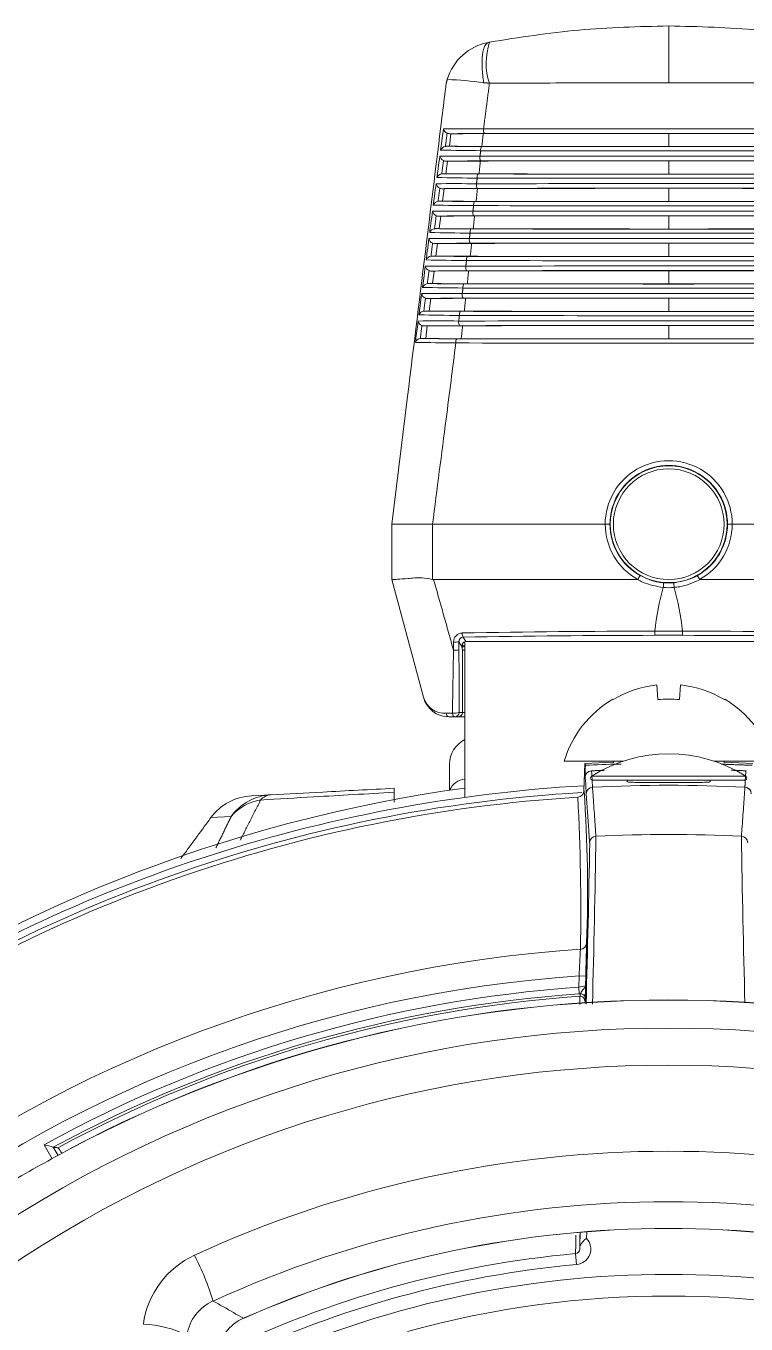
# Model space of a CAD drawing. Extents: x 8 to 113, y 2 to 87.
# Drawn here: x 105.522 to 107.147, y 38.972 to 41.903 of the extents above; entities that cross this region are included whole.
import ezdxf

# ---------------------------------------------------------------- set-up
doc = ezdxf.new("R2010")
doc.units = 0
doc.header["$MEASUREMENT"] = 0
doc.layers.add('OBJECT', color=7, linetype='CONTINUOUS')

msp = doc.modelspace()

# ---------------------------------------------------------------- linework, layer by layer
at = {"layer": 'OBJECT', "linetype": 'Continuous', "lineweight": 15}
for p, q in [((106.4809, 41.6598), (106.4775, 41.6316)), ((106.4777, 41.6598), (106.4809, 41.6598)), ((106.4775, 41.6316), (106.4711, 41.6316)), ((106.4693, 41.5978), (106.4733, 41.5978)), ((106.4733, 41.5978), (106.4699, 41.5696)), ((106.4699, 41.5696), (106.4627, 41.5696)), ((106.4608, 41.5358), (106.4657, 41.5358)), ((106.4657, 41.5358), (106.4622, 41.5076)), ((106.4622, 41.5076), (106.4543, 41.5076)), ((106.4525, 41.4738), (106.4581, 41.4738)), ((106.4581, 41.4738), (106.4546, 41.4456)), ((106.4546, 41.4456), (106.446, 41.4456)), ((106.4442, 41.4118), (106.4505, 41.4118)), ((106.4505, 41.4118), (106.447, 41.3836)), ((106.447, 41.3836), (106.4377, 41.3836)), ((106.4359, 41.3498), (106.4429, 41.3498)), ((106.4429, 41.3498), (106.4394, 41.3216)), ((106.4394, 41.3216), (106.4295, 41.3216)), ((106.4277, 41.2878), (106.4353, 41.2878)), ((106.4353, 41.2878), (106.4318, 41.2596)), ((106.4318, 41.2596), (106.4213, 41.2596)), ((106.4195, 41.2258), (106.4277, 41.2258)), ((106.4277, 41.2258), (106.4242, 41.1976)), ((106.4242, 41.1976), (106.4132, 41.1976)), ((106.3831, 41.0669), (106.3477, 40.7782)), ((106.3477, 40.7782), (106.3477, 40.6532)), ((106.3477, 40.7782), (106.3477, 40.7782)), ((106.4392, 40.6537), (106.4392, 40.7782)), ((106.4394, 40.7782), (106.8293, 40.7782)), ((106.8293, 40.7782), (106.8293, 40.7782)), ((107.506, 40.7782), (107.1161, 40.7782)), ((107.1161, 40.7782), (107.1161, 40.7782)), ((106.3477, 40.6532), (106.4188, 40.3877)), ((106.3477, 40.6532), (106.3477, 40.6532)), ((106.442, 40.6532), (106.9024, 40.6532)), ((107.5034, 40.6532), (107.043, 40.6532)), ((106.9416, 40.5369), (107.0038, 40.5369)), ((106.499, 40.5127), (106.5061, 40.5008)), ((106.5073, 40.5078), (106.5071, 40.5082)), ((106.5146, 40.5133), (106.5087, 40.5232)), ((106.5127, 40.1617), (106.5127, 40.513)), ((106.5147, 40.5133), (106.5146, 40.5133)), ((106.5169, 40.5133), (107.4285, 40.5133)), ((106.5169, 40.5133), (107.4285, 40.5133)), ((106.5169, 40.5133), (106.5169, 40.5133)), ((107.0037, 40.5274), (106.9416, 40.5274)), ((106.5061, 40.5008), (106.5061, 40.4984)), ((106.5062, 40.4965), (106.5069, 40.4952)), ((106.5069, 40.4952), (106.5069, 40.3532)), ((106.9484, 40.3824), (106.9459, 40.4153)), ((106.9995, 40.4153), (106.997, 40.3824)), ((106.8462, 40.3833), (106.8469, 40.3824)), ((107.0984, 40.3824), (107.0992, 40.3833)), ((106.4899, 40.3432), (106.497, 40.3432)), ((106.497, 40.3432), (106.5126, 40.3432)), ((106.5069, 40.3532), (106.4999, 40.3532)), ((106.5127, 40.3532), (106.5069, 40.3532)), ((106.7367, 40.2432), (106.87, 40.2432)), ((106.8477, 40.2432), (106.8477, 40.2394)), ((107.0754, 40.2432), (107.2087, 40.2432)), ((107.0977, 40.2394), (107.0977, 40.2432)), ((106.4777, 40.2357), (106.4777, 40.1775)), ((106.783, 40.238), (106.7814, 40.1765)), ((107.1465, 40.2092), (106.7988, 40.2092)), ((107.1439, 40.2), (106.8015, 40.2)), ((106.8789, 40.2), (106.8789, 40.1969)), ((107.0664, 40.1969), (107.0664, 40.2)), ((106.0306, 40.1651), (106.0749, 40.1674)), ((105.9849, 40.1183), (105.9392, 40.1159)), ((106.7698, 39.7329), (106.7705, 39.7585)), ((106.7855, 39.7581), (106.7705, 39.7585)), ((106.7855, 39.7581), (106.7849, 39.7357)), ((106.7709, 39.7179), (106.7698, 39.7329)), ((105.581, 39.3455), (105.5627, 39.3772)), ((105.5833, 39.3714), (105.5941, 39.3528)), ((106.7719, 39.1485), (106.7727, 39.1796)), ((106.7877, 39.1809), (106.7874, 39.1658)), ((106.7648, 39.1067), (106.7626, 39.1314)), ((106.7717, 39.1415), (106.7719, 39.1485))]:
    msp.add_line(p, q, dxfattribs=at)
at = {"layer": 'OBJECT', "linetype": 'Continuous', "lineweight": 15, "flags": 128}
for points in [[(106.5147, 40.5133), (106.5152, 40.5133), (106.5169, 40.5133)], [(106.4846, 40.3518), (106.4848, 40.3501), (106.4852, 40.3484), (106.4857, 40.347), (106.4864, 40.3457), (106.4871, 40.3446), (106.488, 40.3439), (106.4889, 40.3434), (106.4899, 40.3432)], [(106.783, 40.238), (106.8304, 40.2403), (106.8477, 40.2409)], [(107.0977, 40.2409), (107.115, 40.2403), (107.1624, 40.238)]]:
    msp.add_lwpolyline(points, dxfattribs=at)
at = {"layer": 'OBJECT', "linetype": 'Continuous', "lineweight": 15}
for radius in [0.1319, 0.125]:
    msp.add_circle((106.9727, 40.7782), radius, dxfattribs=at)
for centre, radius, start, end in [((106.5877, 41.7481), 0.12, 100.4137, 163.382), ((106.7037, 41.8196), 0.1432, 160.8417, 198.6411), ((106.4308, 40.8358), 0.9476, 82.481, 87.468), ((106.5044, 37.2681), 4.4031, 89.3456, 90.5226), ((106.479, 41.6749), 0.0153, 194.5742, 244.3821), ((106.5543, 36.1488), 5.5116, 89.9765, 90.7966), ((106.5583, 34.1689), 7.4913, 90.03343, 90.59183), ((106.5705, 41.6683), 0.016, 170.6768, 209.7362), ((106.9727, -208.8666), 250.5379, 89.904408, 90.095592), ((106.9727, -207.1094), 248.7701, 89.904165, 90.095835), ((106.4719, 41.6159), 0.0157, 102.6242, 153.6152), ((106.6062, 48.5126), 6.8912, 268.76644, 269.51908), ((106.5497, 47.3037), 5.6726, 269.2062, 270.0054), ((106.5614, 50.1609), 8.5297, 269.43621, 269.9297), ((106.5621, 41.6237), 0.014, 148.307, 188.7708), ((106.9727, 292.1343), 250.5131, 269.90294, 270.09706), ((106.9727, 290.3893), 248.7586, 269.902698, 270.097302), ((106.4971, 37.3581), 4.2511, 89.332, 90.5549), ((106.4705, 41.6126), 0.0149, 193.7233, 245.1442), ((106.546, 36.2191), 5.3793, 89.9726, 90.8179), ((106.5512, 34.3235), 7.2748, 90.029, 90.61323), ((106.5622, 41.6063), 0.0158, 170.5544, 210.2115), ((106.9727, -209.1873), 250.7966, 89.902676, 90.097324), ((106.9727, -207.4437), 249.0425, 89.902434, 90.097566), ((106.4634, 41.5543), 0.0154, 101.8147, 154.4097), ((106.5949, 48.1853), 6.6259, 268.74269, 269.52763), ((106.541, 47.0405), 5.4715, 269.1805, 270.0135), ((106.5542, 49.853), 8.2839, 269.41648, 269.93246), ((106.5539, 41.5617), 0.0138, 147.8172, 188.8729), ((106.9727, 290.5982), 249.0295, 269.900967, 270.099033), ((106.4898, 37.4446), 4.1026, 89.3174, 90.588), ((106.462, 41.5503), 0.0146, 192.8721, 245.9061), ((106.5378, 36.2867), 5.2497, 89.9686, 90.8394), ((106.5422, 34.7855), 6.7508, 90.01008, 90.649), ((106.554, 41.5443), 0.0156, 170.4343, 210.683), ((106.9727, -209.5055), 251.0528, 89.900947, 90.099053), ((106.9727, 292.3288), 250.7696, 269.901208, 270.098792), ((106.9727, -207.7764), 249.3132, 89.900706, 90.099294), ((106.455, 41.4926), 0.015, 101.004, 155.2046), ((106.5322, 46.7823), 5.2753, 269.1542, 270.0224), ((106.547, 49.5484), 8.0412, 269.39646, 269.9356), ((106.5457, 41.4997), 0.0136, 147.3315, 188.9726), ((106.9727, 290.586), 249.0794, 269.899151, 270.100849), ((106.4824, 37.5277), 3.9575, 89.3019, 90.622), ((106.4535, 41.488), 0.0143, 192.0211, 246.6677), ((106.5838, 47.8673), 6.37, 268.71831, 269.53665), ((106.5295, 36.3516), 5.1229, 89.9644, 90.861), ((106.5349, 34.9219), 6.5524, 90.00426, 90.67159), ((106.5458, 41.4824), 0.0154, 170.3164, 211.1508), ((106.9727, -209.8211), 251.3064, 89.89922, 90.10078), ((106.9727, 292.5208), 251.0236, 269.899478, 270.100522), ((106.9727, -207.8866), 249.3614, 89.898893, 90.101107), ((106.4466, 41.431), 0.0147, 100.1924, 155.9994), ((106.5235, 46.5291), 5.0841, 269.1272, 270.0319), ((106.5396, 49.247), 7.8019, 269.37612, 269.93916), ((106.5376, 41.4377), 0.0135, 146.85, 189.0698), ((106.9727, 290.7836), 249.339, 269.897422, 270.102578), ((106.4751, 37.6075), 3.8158, 89.2854, 90.6569), ((106.4451, 41.4257), 0.014, 191.1706, 247.4286), ((106.5728, 47.5584), 6.1231, 268.6933, 269.54616), ((106.5376, 41.4204), 0.0152, 170.2008, 211.6148), ((106.9727, -210.1341), 251.5575, 89.897497, 90.102503), ((106.9727, 292.7102), 251.275, 269.897752, 270.102248), ((106.5212, 36.4139), 4.9986, 89.9601, 90.8828), ((106.5276, 35.0541), 6.3582, 89.99802, 90.69452), ((106.9727, -208.208), 249.6209, 89.897167, 90.102833), ((106.4677, 37.6838), 3.6774, 89.2678, 90.6928), ((106.4367, 41.3635), 0.0137, 190.3211, 248.1885), ((106.4382, 41.3693), 0.0144, 99.3805, 156.794), ((106.5618, 47.2583), 5.8849, 268.66761, 269.55618), ((106.5147, 46.2807), 4.8977, 269.0995, 270.0421), ((106.5321, 48.9491), 7.566, 269.3554, 269.94316), ((106.5294, 41.3584), 0.015, 170.0874, 212.0751), ((106.9727, -210.4447), 251.8061, 89.895776, 90.104224), ((106.5294, 41.3756), 0.0133, 146.3727, 189.1645), ((106.9727, 292.897), 251.5239, 269.896028, 270.103972), ((106.9727, 290.9794), 249.5968, 269.895697, 270.104303), ((106.5129, 36.4735), 4.8769, 89.9556, 90.9047), ((106.5202, 35.1822), 6.1682, 89.99135, 90.71783), ((106.9727, -208.5275), 249.8784, 89.895445, 90.104555), ((106.4602, 37.7568), 3.5425, 89.2491, 90.7297), ((106.4284, 41.3012), 0.0135, 189.5223, 248.8975), ((106.4299, 41.3076), 0.014, 98.5685, 157.5879), ((106.551, 46.9666), 5.6552, 268.6412, 269.5667), ((106.506, 46.0373), 4.7163, 269.0711, 270.053), ((106.5246, 48.6547), 7.3336, 269.33428, 269.9476), ((106.5212, 41.2964), 0.0148, 169.9763, 212.5317), ((106.9727, -210.7527), 252.0521, 89.894058, 90.105942), ((106.5212, 41.3136), 0.0131, 145.8996, 189.2568), ((106.9727, 293.0814), 251.7703, 269.894307, 270.105693), ((106.9727, 291.1733), 249.8527, 269.893974, 270.106026), ((106.5047, 36.5307), 4.7578, 89.9509, 90.9268), ((106.5127, 35.3062), 5.9821, 89.98422, 90.74156), ((106.9727, -208.8452), 250.1341, 89.893725, 90.106275), ((106.4216, 41.2459), 0.0138, 97.7568, 158.381), ((106.5403, 46.6831), 5.4337, 268.6141, 269.5779), ((106.4972, 45.7987), 4.5397, 269.0419, 270.0647), ((106.517, 48.3638), 7.1047, 269.31272, 269.95253), ((106.5131, 41.2516), 0.013, 145.4306, 189.3468), ((106.9727, 293.2632), 252.0142, 269.892588, 270.107412), ((106.9727, 291.3653), 250.1068, 269.892255, 270.107745), ((106.4528, 37.8264), 3.4109, 89.2293, 90.7677), ((106.4201, 41.239), 0.0132, 188.6735, 249.6567), ((106.4964, 36.5853), 4.6412, 89.946, 90.9491), ((106.5076, 35.0459), 6.1805, 90.00089, 90.74144), ((106.513, 41.2344), 0.0146, 169.8673, 212.9847), ((106.9727, -211.0582), 252.2956, 89.892342, 90.107658), ((106.9727, -209.1611), 250.388, 89.892008, 90.107992), ((106.4134, 41.1841), 0.0135, 96.9458, 159.1727), ((106.5296, 46.4075), 5.2202, 268.5862, 269.5896), ((106.4885, 45.5649), 4.3679, 269.0118, 270.0773), ((106.5094, 48.0765), 6.8795, 269.29068, 269.95796), ((106.5049, 41.1896), 0.0128, 144.9657, 189.4343), ((106.9727, 293.4425), 252.2555, 269.890872, 270.109128), ((106.9727, 291.5556), 250.3591, 269.890538, 270.109462), ((106.9727, 40.7782), 0.1434, 359.9941, 180.0059), ((106.9727, 40.7781), 0.1327, 359.9279, 180.0721), ((106.3919, 23.0945), 17.6838, 89.84671, 90.14333), ((106.8327, 40.6919), 0.0864, 85.1577, 92.2186), ((106.972, 40.7783), 0.1427, 180.0319, 241.0649), ((106.9728, 40.7782), 0.1328, 180.096, 240.8285), ((106.9726, 40.7782), 0.1328, 299.1757, 359.8998), ((106.9733, 40.7784), 0.1428, 298.9618, 359.9414), ((107.1127, 40.6919), 0.0864, 87.7814, 94.8423), ((106.9025, 40.6538), 0.000615, 259.0684, 318.9472), ((107.0332, 40.5842), 0.1475, 148.0825, 152.0259), ((106.9121, 40.5842), 0.1475, 27.9741, 31.9175), ((107.0429, 40.6539), 0.000643, 222.4827, 279.5017), ((107.532, 40.4746), 0.5937, 164.2828, 173.976), ((105.6939, 40.7467), 1.2714, 354.9763, 355.4506), ((106.9727, 40.7778), 0.1429, 265.1062, 274.8938), ((108.2514, 40.7467), 1.2714, 184.5494, 185.0237), ((106.4134, 40.4746), 0.5937, 6.024, 15.7172), ((106.9718, 15.2623), 25.2746, 90.06856, 91.05462), ((107.2608, 40.5345), 0.3193, 179.5761, 181.2669), ((106.6846, 40.5345), 0.3193, 358.7331, 0.4239), ((106.9736, 15.2623), 25.2746, 88.94538, 89.93144), ((106.5072, 40.5123), 0.0203, 91.6293, 180.3953), ((106.4901, 40.5799), 0.0678, 267.3199, 277.6132), ((106.5092, 40.513), 0.0102, 92.9322, 181.7461), ((106.5305, 40.5004), 0.0244, 162.1278, 178.8955), ((106.5219, 40.531), 0.0153, 174.0042, 210.7861), ((106.5118, 40.5107), 0.0072, 226.1304, 273.8953), ((106.5148, 40.5049), 0.00843, 91.4859, 156.7797), ((106.9701, 15.6493), 24.8781, 90.06561, 91.06276), ((106.5169, 40.286), 0.2273, 89.9993, 90.5658), ((106.9753, 15.6493), 24.8781, 88.93724, 89.93439), ((129.9133, 40.034), 23.4309, 178.87503, 179.22277), ((106.4901, 40.5617), 0.0678, 267.3197, 277.6131), ((106.4895, 40.4978), 0.0166, 2.2268, 23.0243), ((106.4604, 40.5967), 0.1071, 295.1354, 299.2432), ((106.4942, 40.497), 0.012, 357.4821, 13.0619), ((106.497, 40.4953), 0.00992, 359.7306, 23.3477), ((106.5413, 40.4982), 0.0352, 179.5308, 182.6559), ((106.5128, 40.505), 0.0114, 239.2163, 269.4892), ((106.467, 40.4014), 0.05, 195.9422, 273.935), ((106.4768, 40.4032), 0.06, 195, 270), ((106.9727, 40.1698), 0.2469, 96.217, 120.6029), ((106.9727, 40.1698), 0.2469, 59.3971, 83.783), ((106.9727, 40.1716), 0.2466, 120.8571, 163.1157), ((106.9727, 40.0741), 0.3092, 85.4883, 94.5117), ((106.9727, 40.1716), 0.2466, 16.8843, 59.1429), ((106.4785, 40.3512), 0.00813, 177.5728, 257.8037), ((106.4896, 40.381), 0.0296, 260.2216, 290.3044), ((106.4899, 40.3532), 0.00999, 270.0393, 0.0393), ((106.497, 40.3532), 0.00999, 270.0393, 0.0393), ((106.5402, 40.2357), 0.0625, 116.1039, 180), ((106.9727, 39.937), 0.323, 57.4319, 122.5681), ((106.7987, 40.2066), 0.0149, 92.3201, 178.5402), ((106.9727, 36.8582), 3.356, 97.8782, 125.6868), ((106.9727, 36.8182), 3.375, 93.2438, 123.2401), ((106.5165, 40.1607), 0.042, 95.1553, 156.3383), ((106.8014, 40.1694), 0.015, 92.9178, 178.4869), ((106.8014, 40.1694), 0.015, 92.9031, 178.4722), ((106.8015, 40.205), 0.005, 122.5681, 270), ((106.9727, 36.8182), 3.3706, 87.0742, 92.9258), ((107.1439, 40.205), 0.005, 270, 57.4319), ((107.144, 40.1694), 0.015, 1.5131, 87.0822), ((107.144, 40.1694), 0.015, 33.3649, 87.0843), ((106.9727, 36.8182), 3.36, 93.3521, 125.6636), ((106.9727, 36.8182), 3.35, 93.5142, 125.5044), ((106.0368, 40.0441), 0.1211, 92.9396, 143.6523), ((106.0812, 40.0488), 0.1188, 93.0528, 144.1855), ((106.0667, 40.0503), 0.1064, 98.2959, 140.2671), ((106.0781, 40.1316), 0.0359, 95.169, 138.2377), ((106.7664, 40.1769), 0.015, 273.5141, 358.4999), ((101.9845, 39.9074), 4.7897, 358.9352, 3.0462), ((103.6625, 39.9535), 3.1271, 357.7898, 4.0806), ((106.7866, 40.1698), 0.000217, 181.9021, 183.7859), ((106.8092, 40.0586), 0.015, 92.8801, 178.4869), ((63.6556, 40.785), 43.1587, 358.55222, 359.05542), ((106.9727, 36.8182), 3.2595, 87.1121, 92.8879), ((107.1362, 40.0586), 0.015, 1.5131, 87.1199), ((140.2601, 40.5765), 33.127, 180.86992, 181.52091), ((78.0585, 40.5215), 28.7395, 358.35061, 359.07777), ((106.7724, 39.8333), 0.0149, 273.5677, 358.3077), ((97.83, 40.01), 8.959, 358.38896, 358.86736), ((106.9727, 36.8182), 3.0068, 93.8025, 160.2009), ((102.3395, 39.994), 4.4372, 356.9573, 357.7318), ((106.9727, 36.8182), 2.9472, 93.9337, 159.5632), ((106.9727, 36.8182), 2.9217, 93.9812, 118.8549), ((106.9727, 36.8182), 2.9067, 93.9812, 118.5533), ((106.7501, 39.8783), 0.1467, 277.7161, 283.712), ((106.7741, 39.7081), 0.01, 358.5079, 93.9306), ((102.4552, 39.8467), 4.3311, 358.1628, 358.5317), ((106.9727, 36.8182), 2.901, 93.9579, 118.3816), ((106.9722, 36.8187), 2.8855, 62.0886, 117.9114), ((106.9722, 36.8187), 2.8851, 62.0886, 117.9114), ((108.0271, 39.684), 1.255, 178.7063, 179.5412), ((106.7731, 39.7024), 0.01, 358.5079, 93.9577), ((106.9722, 36.8665), 2.7739, 56.1237, 123.8763), ((106.9722, 36.8944), 2.6624, 55.9257, 124.0743), ((103.3747, 31.5262), 8.1502, 74.27678, 74.42757), ((105.5476, 39.3303), 0.0612, 26.338, 41.1045), ((106.9722, 36.8075), 2.555, 65.2451, 114.7549), ((106.9722, 36.7797), 2.4687, 65.3948, 114.6052), ((106.9722, 36.8187), 2.3696, 66.1107, 113.8893), ((106.9722, 36.8187), 2.3693, 66.1107, 113.8893), ((106.7614, 39.1418), 0.0353, 275.5457, 42.7354), ((106.8122, 39.128), 0.0452, 123.3867, 153.137), ((105.9864, 38.9444), 0.2017, 114.6398, 172.0361), ((105.3225, 38.832), 0.6508, 17.1865, 27.0214), ((106.9727, 36.8182), 2.3227, 95.19, 116.0037), ((106.7614, 39.1416), 0.0103, 276.6847, 359.4835), ((106.9727, 36.8182), 2.2979, 95.19, 115.4799), ((106.9727, 36.8182), 2.2663, 65.0518, 114.9482), ((105.984, 38.9326), 0.1, 113.3878, 171.2015), ((106.9727, 36.8182), 2.2174, 74.5854, 105.4146), ((106.0519, 38.895), 0.0985, 113.5451, 173.2029), ((105.7698, 38.6942), 0.2786, 65.5444, 86.5355)]:
    msp.add_arc(centre, radius, start, end, dxfattribs=at)
for centre, major_axis, ratio, start_param, end_param in [((106.7804, 39.5235), (0.0084, 0.3225), 0.002524, 5.286347, 7.28196), ((103.9021, 35.0454), (4.6065, 2.6595), 0.745432, 0.820323, 0.822517)]:
    msp.add_ellipse(centre, major_axis=major_axis, ratio=ratio, start_param=start_param, end_param=end_param, dxfattribs=at)
for points, degree in [([(106.9727, 41.9032), (106.9049, 41.9017), (106.7693, 41.8986), (106.6354, 41.8773), (106.5684, 41.8666)], 3), ([(106.9727, 41.9032), (107.0405, 41.9017), (107.1761, 41.8986), (107.31, 41.8773), (107.377, 41.8666)], 3), ([(106.5684, 41.8666), (106.566, 41.8662)], 1), ([(106.4798, 41.8006), (106.4798, 41.8006)], 1), ([(106.4727, 41.7825), (106.4704, 41.7733)], 1), ([(106.5547, 41.6709), (106.568, 41.7739)], 1), ([(106.5548, 41.7752), (106.568, 41.7739)], 1), ([(106.4724, 41.6611), (106.4685, 41.6313)], 1), ([(106.5509, 41.6312), (106.554, 41.6602)], 1), ([(106.9727, 41.6606), (106.9727, 41.6308)], 1), ([(106.5467, 41.6089), (106.5483, 41.6216)], 1), ([(106.4642, 41.599), (106.4603, 41.5693)], 1), ([(106.5445, 41.5692), (106.5475, 41.5983)], 1), ([(106.9727, 41.5986), (106.9727, 41.5688)], 1), ([(106.456, 41.5369), (106.4521, 41.5074)], 1), ([(106.5379, 41.5072), (106.541, 41.5363)], 1), ([(106.5387, 41.5469), (106.5403, 41.5596)], 1), ([(106.9727, 41.5367), (106.9727, 41.5068)], 1), ([(106.4478, 41.4748), (106.444, 41.4454)], 1), ([(106.5307, 41.4849), (106.5323, 41.4975)], 1), ([(106.5313, 41.4451), (106.5344, 41.4743)], 1), ([(106.9727, 41.4747), (106.9727, 41.4447)], 1), ([(106.5227, 41.423), (106.5243, 41.4355)], 1), ([(106.4397, 41.4128), (106.4359, 41.3834)], 1), ([(106.5246, 41.3831), (106.5278, 41.4123)], 1), ([(106.9727, 41.4127), (106.9727, 41.3827)], 1), ([(106.5146, 41.361), (106.5163, 41.3735)], 1), ([(106.4316, 41.3507), (106.4278, 41.3215)], 1), ([(106.5179, 41.3211), (106.5211, 41.3503)], 1), ([(106.9727, 41.3507), (106.9727, 41.3207)], 1), ([(106.5066, 41.299), (106.5083, 41.3115)], 1), ([(106.4236, 41.2886), (106.4198, 41.2595)], 1), ([(106.5111, 41.2591), (106.5143, 41.2883)], 1), ([(106.9727, 41.2888), (106.9727, 41.2587)], 1), ([(106.4986, 41.237), (106.5002, 41.2495)], 1), ([(106.4155, 41.2266), (106.4118, 41.1975)], 1), ([(106.5043, 41.1971), (106.5075, 41.2264)], 1), ([(106.9727, 41.2268), (106.9727, 41.1966)], 1), ([(106.4392, 40.7782), (106.4394, 40.7782)], 1), ([(106.442, 40.6532), (106.4392, 40.6537)], 1), ([(106.4869, 40.494), (106.442, 40.6532)], 1), ([(106.9605, 40.6354), (106.9605, 40.6354)], 1), ([(106.9849, 40.6354), (106.9849, 40.6354)], 1), ([(106.9416, 40.5369), (106.9416, 40.5369)], 1), ([(107.0038, 40.5369), (107.0038, 40.5369)], 1), ([(106.4869, 40.5122), (106.4869, 40.494)], 1), ([(106.4991, 40.4945), (106.499, 40.5127)], 1), ([(106.4999, 40.3532), (106.4991, 40.4945)], 1), ([(106.4846, 40.3518), (106.4704, 40.3515)], 1), ([(106.4768, 40.3432), (106.4899, 40.3432)], 1), ([(106.783, 40.238), (106.7846, 40.2339)], 1), ([(106.7846, 40.2339), (106.7839, 40.207)], 1), ([(106.7981, 40.2215), (106.8267, 40.2225)], 1), ([(107.1608, 40.2339), (107.0921, 40.2364)], 1), ([(107.1135, 40.2227), (107.1473, 40.2215)], 1), ([(106.7999, 40.1988), (106.8007, 40.1844)], 1), ([(107.1447, 40.1844), (107.1455, 40.2003)], 1), ([(106.0514, 40.1555), (106.0053, 40.0647)], 1), ([(106.3527, 40.1819), (106.3527, 40.173)], 1), ([(106.3527, 40.1505), (106.3527, 40.173)], 1), ([(106.7814, 40.1765), (106.7817, 40.176)], 1), ([(106.7942, 40.059), (106.7864, 40.1698)], 1), ([(105.9392, 40.1159), (105.871, 40.0228)], 1), ([(105.9506, 40.0477), (105.9849, 40.1183)], 1), ([(106.7734, 39.7181), (106.7709, 39.7179)], 1), ([(106.7841, 39.7079), (106.7831, 39.7021)], 1), ([(105.5833, 39.3714), (105.5833, 39.3714)], 1), ([(106.7719, 39.1742), (106.7717, 39.1415)], 1)]:
    msp.add_open_spline(points, degree=degree, dxfattribs=at)
for points, knots in [([(106.9727, 41.9032), (106.9727, 41.9015), (106.9727, 41.8978), (106.9727, 41.8683), (106.9727, 41.8253), (106.9727, 41.7913), (106.9727, 41.7749)], [0, 0, 0, 0, 0.240773, 0.5, 0.759227, 1, 1, 1, 1]), ([(106.566, 41.8662), (106.563, 41.8644), (106.5569, 41.8608), (106.5518, 41.8397), (106.5507, 41.81), (106.5535, 41.7865), (106.5548, 41.7752)], [0, 0, 0, 0, 0.241561, 0.5, 0.758439, 1, 1, 1, 1]), ([(106.4704, 41.7733), (106.4696, 41.7676), (106.4661, 41.7392), (106.4514, 41.6198), (106.4229, 41.39), (106.3974, 41.1829), (106.3831, 41.0669)], [0, 0, 0, 0, 0.024148, 0.120739, 0.507103, 1, 1, 1, 1]), ([(106.568, 41.7739), (106.6345, 41.7742), (106.7686, 41.7747), (106.9043, 41.7748), (106.9727, 41.7749)], [0, 0, 0, 0, 0.496376, 1, 1, 1, 1]), ([(107.3774, 41.7739), (107.3109, 41.7742), (107.1768, 41.7747), (107.0411, 41.7748), (106.9727, 41.7749)], [0, 0, 0, 0, 0.496376, 1, 1, 1, 1]), ([(106.4578, 41.6229), (106.4587, 41.6295), (106.4608, 41.6456), (106.463, 41.6616), (106.4642, 41.671)], [0, 0, 0, 0, 0.412316, 1, 1, 1, 1]), ([(106.4777, 41.6598), (106.4764, 41.66), (106.4745, 41.6601), (106.4729, 41.6609), (106.4724, 41.6611)], [0, 0, 0, 0, 0.73075, 1, 1, 1, 1]), ([(106.554, 41.6602), (106.6317, 41.6604), (106.7704, 41.6606), (106.911, 41.6606), (106.9727, 41.6606)], [0, 0, 0, 0, 0.560761, 1, 1, 1, 1]), ([(107.3914, 41.6602), (107.3137, 41.6604), (107.175, 41.6606), (107.0344, 41.6606), (106.9727, 41.6606)], [0, 0, 0, 0, 0.560761, 1, 1, 1, 1]), ([(106.4685, 41.6313), (106.4688, 41.6314), (106.4696, 41.6315), (106.4705, 41.6316), (106.4711, 41.6316)], [0, 0, 0, 0, 0.349939, 1, 1, 1, 1]), ([(106.9727, 41.6308), (106.9134, 41.6308), (106.7719, 41.6309), (106.6322, 41.6311), (106.5509, 41.6312)], [0, 0, 0, 0, 0.418548, 1, 1, 1, 1]), ([(106.9727, 41.6308), (107.0319, 41.6308), (107.1735, 41.6309), (107.3132, 41.6311), (107.3944, 41.6312)], [0, 0, 0, 0, 0.418548, 1, 1, 1, 1]), ([(106.4495, 41.5609), (106.4504, 41.5675), (106.4526, 41.5836), (106.4547, 41.5996), (106.4559, 41.609)], [0, 0, 0, 0, 0.412356, 1, 1, 1, 1]), ([(106.4693, 41.5978), (106.4679, 41.598), (106.4662, 41.5981), (106.4646, 41.5988), (106.4642, 41.599)], [0, 0, 0, 0, 0.750494, 1, 1, 1, 1]), ([(106.5475, 41.5983), (106.6419, 41.5984), (106.7829, 41.5986), (106.9255, 41.5986), (106.9727, 41.5986)], [0, 0, 0, 0, 0.669469, 1, 1, 1, 1]), ([(107.3979, 41.5983), (107.3035, 41.5984), (107.1625, 41.5986), (107.0199, 41.5986), (106.9727, 41.5986)], [0, 0, 0, 0, 0.669469, 1, 1, 1, 1]), ([(106.4603, 41.5693), (106.4605, 41.5694), (106.4613, 41.5695), (106.4622, 41.5696), (106.4627, 41.5696)], [0, 0, 0, 0, 0.324163, 1, 1, 1, 1]), ([(106.9727, 41.5688), (106.9135, 41.5688), (106.7697, 41.5688), (106.6279, 41.569), (106.5445, 41.5692)], [0, 0, 0, 0, 0.411755, 1, 1, 1, 1]), ([(106.9727, 41.5688), (107.0319, 41.5688), (107.1756, 41.5688), (107.3175, 41.569), (107.4009, 41.5692)], [0, 0, 0, 0, 0.411755, 1, 1, 1, 1]), ([(106.4413, 41.4989), (106.4422, 41.5055), (106.4443, 41.5216), (106.4464, 41.5376), (106.4477, 41.547)], [0, 0, 0, 0, 0.412394, 1, 1, 1, 1]), ([(106.4608, 41.5358), (106.4595, 41.536), (106.4579, 41.5361), (106.4563, 41.5368), (106.456, 41.5369)], [0, 0, 0, 0, 0.771743, 1, 1, 1, 1]), ([(106.541, 41.5363), (106.635, 41.5364), (106.7781, 41.5366), (106.923, 41.5367), (106.9727, 41.5367)], [0, 0, 0, 0, 0.657056, 1, 1, 1, 1]), ([(107.4044, 41.5363), (107.3104, 41.5364), (107.1673, 41.5366), (107.0224, 41.5367), (106.9727, 41.5367)], [0, 0, 0, 0, 0.657056, 1, 1, 1, 1]), ([(106.4521, 41.5074), (106.4523, 41.5074), (106.4531, 41.5076), (106.4538, 41.5076), (106.4543, 41.5076)], [0, 0, 0, 0, 0.293665, 1, 1, 1, 1]), ([(106.9727, 41.5068), (106.9135, 41.5068), (106.7675, 41.5068), (106.6236, 41.507), (106.5379, 41.5072)], [0, 0, 0, 0, 0.405259, 1, 1, 1, 1]), ([(106.9727, 41.5068), (107.0319, 41.5068), (107.1778, 41.5068), (107.3218, 41.507), (107.4075, 41.5072)], [0, 0, 0, 0, 0.405259, 1, 1, 1, 1]), ([(106.4331, 41.4369), (106.434, 41.4435), (106.4361, 41.4596), (106.4382, 41.4756), (106.4395, 41.485)], [0, 0, 0, 0, 0.41243, 1, 1, 1, 1]), ([(106.4525, 41.4738), (106.4512, 41.474), (106.4496, 41.4741), (106.4481, 41.4747), (106.4478, 41.4748)], [0, 0, 0, 0, 0.794582, 1, 1, 1, 1]), ([(106.5344, 41.4743), (106.6282, 41.4744), (106.7734, 41.4747), (106.9205, 41.4747), (106.9727, 41.4747)], [0, 0, 0, 0, 0.645444, 1, 1, 1, 1]), ([(107.411, 41.4743), (107.3172, 41.4744), (107.172, 41.4747), (107.0249, 41.4747), (106.9727, 41.4747)], [0, 0, 0, 0, 0.645444, 1, 1, 1, 1]), ([(106.444, 41.4454), (106.4441, 41.4454), (106.4448, 41.4456), (106.4455, 41.4456), (106.446, 41.4456)], [0, 0, 0, 0, 0.25744, 1, 1, 1, 1]), ([(106.9727, 41.4447), (106.9135, 41.4448), (106.7653, 41.4448), (106.6191, 41.445), (106.5313, 41.4451)], [0, 0, 0, 0, 0.399041, 1, 1, 1, 1]), ([(106.9727, 41.4447), (107.0318, 41.4448), (107.1801, 41.4448), (107.3262, 41.445), (107.4141, 41.4451)], [0, 0, 0, 0, 0.399041, 1, 1, 1, 1]), ([(106.425, 41.3749), (106.4259, 41.3815), (106.428, 41.3976), (106.4301, 41.4136), (106.4313, 41.423)], [0, 0, 0, 0, 0.412464, 1, 1, 1, 1]), ([(106.4442, 41.4118), (106.4429, 41.412), (106.4414, 41.4121), (106.4399, 41.4127), (106.4397, 41.4128)], [0, 0, 0, 0, 0.81911, 1, 1, 1, 1]), ([(106.5278, 41.4123), (106.6213, 41.4125), (106.7687, 41.4127), (106.9181, 41.4127), (106.9727, 41.4127)], [0, 0, 0, 0, 0.634567, 1, 1, 1, 1]), ([(107.4176, 41.4123), (107.3241, 41.4125), (107.1767, 41.4127), (107.0273, 41.4127), (106.9727, 41.4127)], [0, 0, 0, 0, 0.634567, 1, 1, 1, 1]), ([(106.4169, 41.3129), (106.4178, 41.3195), (106.4199, 41.3356), (106.422, 41.3516), (106.4232, 41.361)], [0, 0, 0, 0, 0.412497, 1, 1, 1, 1]), ([(106.4359, 41.3834), (106.436, 41.3835), (106.4366, 41.3836), (106.4373, 41.3836), (106.4377, 41.3836)], [0, 0, 0, 0, 0.214161, 1, 1, 1, 1]), ([(106.9727, 41.3827), (106.9135, 41.3827), (106.763, 41.3828), (106.6147, 41.383), (106.5246, 41.3831)], [0, 0, 0, 0, 0.393082, 1, 1, 1, 1]), ([(106.9727, 41.3827), (107.0319, 41.3827), (107.1823, 41.3828), (107.3307, 41.383), (107.4208, 41.3831)], [0, 0, 0, 0, 0.393082, 1, 1, 1, 1]), ([(106.4359, 41.3498), (106.4347, 41.35), (106.4332, 41.3501), (106.4318, 41.3506), (106.4316, 41.3507)], [0, 0, 0, 0, 0.845441, 1, 1, 1, 1]), ([(106.5211, 41.3503), (106.6145, 41.3505), (106.764, 41.3507), (106.9157, 41.3507), (106.9727, 41.3507)], [0, 0, 0, 0, 0.624364, 1, 1, 1, 1]), ([(107.4243, 41.3503), (107.3309, 41.3505), (107.1814, 41.3507), (107.0297, 41.3507), (106.9727, 41.3507)], [0, 0, 0, 0, 0.624364, 1, 1, 1, 1]), ([(106.4089, 41.2509), (106.4097, 41.2575), (106.4118, 41.2736), (106.4139, 41.2896), (106.4151, 41.299)], [0, 0, 0, 0, 0.412528, 1, 1, 1, 1]), ([(106.4278, 41.3215), (106.4279, 41.3215), (106.4285, 41.3216), (106.429, 41.3216), (106.4295, 41.3216)], [0, 0, 0, 0, 0.162033, 1, 1, 1, 1]), ([(106.9727, 41.3207), (106.9135, 41.3207), (106.7607, 41.3207), (106.6102, 41.321), (106.5179, 41.3211)], [0, 0, 0, 0, 0.387367, 1, 1, 1, 1]), ([(106.9727, 41.3207), (107.0319, 41.3207), (107.1847, 41.3207), (107.3352, 41.321), (107.4275, 41.3211)], [0, 0, 0, 0, 0.387367, 1, 1, 1, 1]), ([(106.4277, 41.2878), (106.4265, 41.288), (106.425, 41.2881), (106.4237, 41.2886), (106.4236, 41.2886)], [0, 0, 0, 0, 0.873708, 1, 1, 1, 1]), ([(106.5143, 41.2883), (106.6076, 41.2885), (106.7594, 41.2887), (106.9134, 41.2888), (106.9727, 41.2888)], [0, 0, 0, 0, 0.61478, 1, 1, 1, 1]), ([(107.431, 41.2883), (107.3378, 41.2885), (107.186, 41.2887), (107.032, 41.2888), (106.9727, 41.2888)], [0, 0, 0, 0, 0.61478, 1, 1, 1, 1]), ([(106.4198, 41.2595), (106.4198, 41.2595), (106.4203, 41.2596), (106.4209, 41.2596), (106.4213, 41.2596)], [0, 0, 0, 0, 0.098577, 1, 1, 1, 1]), ([(106.9727, 41.2587), (106.9135, 41.2587), (106.7584, 41.2587), (106.6056, 41.2589), (106.5111, 41.2591)], [0, 0, 0, 0, 0.38188, 1, 1, 1, 1]), ([(106.9727, 41.2587), (107.0319, 41.2587), (107.187, 41.2587), (107.3398, 41.2589), (107.4343, 41.2591)], [0, 0, 0, 0, 0.38188, 1, 1, 1, 1]), ([(106.4008, 41.1889), (106.4017, 41.1955), (106.4038, 41.2116), (106.4058, 41.2276), (106.4071, 41.237)], [0, 0, 0, 0, 0.412557, 1, 1, 1, 1]), ([(106.4195, 41.2258), (106.4183, 41.226), (106.4169, 41.2261), (106.4157, 41.2265), (106.4155, 41.2266)], [0, 0, 0, 0, 0.904059, 1, 1, 1, 1]), ([(106.5075, 41.2264), (106.6008, 41.2265), (106.7547, 41.2268), (106.9111, 41.2268), (106.9727, 41.2268)], [0, 0, 0, 0, 0.605766, 1, 1, 1, 1]), ([(107.4379, 41.2264), (107.3446, 41.2265), (107.1906, 41.2268), (107.0343, 41.2268), (106.9727, 41.2268)], [0, 0, 0, 0, 0.605766, 1, 1, 1, 1]), ([(106.4118, 41.1975), (106.4118, 41.1975), (106.4123, 41.1976), (106.4127, 41.1976), (106.4132, 41.1976)], [0, 0, 0, 0, 0.020265, 1, 1, 1, 1]), ([(106.4394, 40.7782), (106.4497, 40.8575), (106.4673, 40.994), (106.4849, 41.1304), (106.4922, 41.1875)], [0, 0, 0, 0, 0.581449, 1, 1, 1, 1]), ([(106.9727, 41.1966), (106.8939, 41.1967), (106.7364, 41.1967), (106.5816, 41.1969), (106.5043, 41.1971)], [0, 0, 0, 0, 0.500491, 1, 1, 1, 1]), ([(106.9727, 41.1966), (107.0515, 41.1967), (107.209, 41.1967), (107.3638, 41.1969), (107.4411, 41.1971)], [0, 0, 0, 0, 0.500491, 1, 1, 1, 1]), ([(106.3477, 40.6532), (106.3479, 40.6532), (106.3487, 40.653), (106.3587, 40.6538), (106.3825, 40.6554), (106.4112, 40.6584), (106.4314, 40.655), (106.4392, 40.6537)], [0, 0, 0, 0, 0.097508, 0.351331, 0.599304, 0.843154, 1, 1, 1, 1]), ([(106.9605, 40.6354), (106.9444, 40.6382), (106.9241, 40.6417), (106.9061, 40.6512), (106.9024, 40.6532)], [0, 0, 0, 0, 0.79181, 1, 1, 1, 1]), ([(106.908, 40.6622), (106.9218, 40.656), (106.939, 40.6483), (106.9576, 40.6463), (106.9614, 40.6459)], [0, 0, 0, 0, 0.796377, 1, 1, 1, 1]), ([(106.984, 40.6459), (106.9988, 40.6485), (107.0175, 40.6517), (107.034, 40.6604), (107.0374, 40.6622)], [0, 0, 0, 0, 0.796377, 1, 1, 1, 1]), ([(107.043, 40.6532), (107.0281, 40.6465), (107.0094, 40.638), (106.9891, 40.6359), (106.9849, 40.6354)], [0, 0, 0, 0, 0.791837, 1, 1, 1, 1]), ([(106.9614, 40.6459), (106.9681, 40.6456), (106.9756, 40.6452), (106.9832, 40.6458), (106.984, 40.6459)], [0, 0, 0, 0, 0.886118, 1, 1, 1, 1]), ([(106.865, 40.2368), (106.8639, 40.2368), (106.8339, 40.2363), (106.8088, 40.2351), (106.7846, 40.2339)], [0, 0, 0, 0, 0.035338, 1, 1, 1, 1]), ([(106.7981, 40.2215), (106.7986, 40.2182), (106.7992, 40.2139), (106.7997, 40.2035), (106.7998, 40.2012)], [0, 0, 0, 0, 0.775487, 1, 1, 1, 1]), ([(107.1455, 40.2008), (107.1457, 40.2033), (107.1461, 40.2138), (107.1468, 40.2182), (107.1473, 40.2215)], [0, 0, 0, 0, 0.232934, 1, 1, 1, 1]), ([(106.7864, 40.1698), (106.7861, 40.1784), (106.7853, 40.1957), (106.7843, 40.2033), (106.7839, 40.207)], [0, 0, 0, 0, 0.500228, 1, 1, 1, 1]), ([(106.8007, 40.1844), (106.8007, 40.1841), (106.8008, 40.1828), (106.8011, 40.1773), (106.8027, 40.1554), (106.8052, 40.1198), (106.8074, 40.0883), (106.8085, 40.0735)], [0, 0, 0, 0, 0.007069, 0.035343, 0.14844, 0.600828, 1, 1, 1, 1]), ([(106.9063, 40.1952), (106.8997, 40.1953), (106.8865, 40.1956), (106.8783, 40.1963), (106.8796, 40.1968), (106.8799, 40.197)], [0, 0, 0, 0, 0.428779, 0.857554, 1, 1, 1, 1]), ([(107.0655, 40.197), (107.0658, 40.1968), (107.0671, 40.1963), (107.0582, 40.1956), (107.04, 40.1951), (107.0134, 40.1949), (106.9824, 40.1948), (106.9504, 40.1948), (106.9242, 40.1949), (106.9113, 40.1951), (106.9063, 40.1952)], [0, 0, 0, 0, 0.050563, 0.193945, 0.337209, 0.480417, 0.623624, 0.766841, 0.910061, 1, 1, 1, 1]), ([(107.1369, 40.0735), (107.1369, 40.0738), (107.137, 40.0751), (107.1374, 40.0806), (107.139, 40.1025), (107.1415, 40.1382), (107.1437, 40.1696), (107.1447, 40.1844)], [0, 0, 0, 0, 0.007069, 0.035343, 0.14844, 0.600828, 1, 1, 1, 1]), ([(106.3527, 40.173), (106.2917, 40.1695), (106.1884, 40.1636), (106.0912, 40.1579), (106.0514, 40.1555)], [0, 0, 0, 0, 0.590738, 1, 1, 1, 1]), ([(106.0749, 40.1674), (106.1134, 40.1694), (106.2031, 40.1741), (106.2984, 40.1791), (106.3527, 40.1819)], [0, 0, 0, 0, 0.429879, 1, 1, 1, 1]), ([(106.7725, 39.7123), (106.7725, 39.7125), (106.7726, 39.713), (106.7729, 39.715), (106.7732, 39.7168), (106.7734, 39.7181)], [0, 0, 0, 0, 0.061261, 0.306306, 1, 1, 1, 1]), ([(106.7734, 39.7181), (106.7736, 39.7183), (106.7739, 39.7188), (106.7751, 39.7219), (106.778, 39.7264), (106.7818, 39.7302), (106.7839, 39.7328), (106.7847, 39.7344), (106.7849, 39.7353), (106.7849, 39.7357), (106.7849, 39.7357)], [0, 0, 0, 0, 0.140927, 0.28878, 0.468865, 0.6962, 0.839459, 0.916865, 0.995587, 1, 1, 1, 1]), ([(105.6217, 39.3682), (105.5764, 39.3436), (105.4856, 39.2941), (105.399, 39.2392), (105.3556, 39.2116)], [0, 0, 0, 0, 0.498142, 1, 1, 1, 1]), ([(106.7626, 39.1314), (106.7626, 39.132), (106.7626, 39.1358), (106.7627, 39.1497), (106.7628, 39.1631), (106.7628, 39.1731)], [0, 0, 0, 0, 0.041524, 0.276149, 1, 1, 1, 1]), ([(105.9443, 39.0243), (105.9521, 39.0199), (105.9749, 39.007), (105.9976, 38.9939), (106.0126, 38.9853)], [0, 0, 0, 0, 0.34328, 1, 1, 1, 1])]:
    msp.add_open_spline(points, degree=3, knots=knots, dxfattribs=at)

doc.saveas('drawing.dxf')
